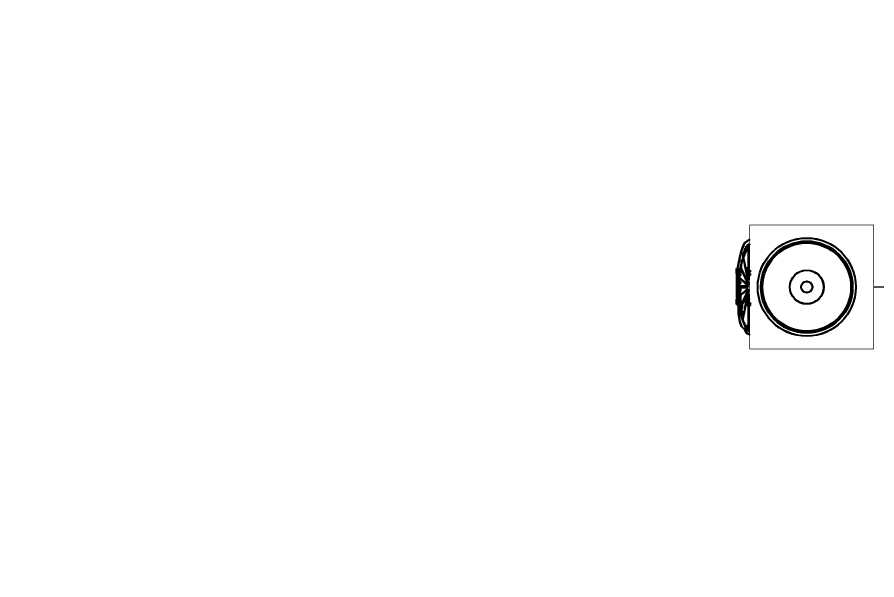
# Model space of a CAD drawing. Header units: millimetres. Extents: x -8689834 to 9419935, y -117443 to 166298.
# Drawn here: x -187654 to -185392, y 118949 to 120429 of the extents above; entities that cross this region are included whole.
import ezdxf
from ezdxf import colors
from ezdxf.entities.mleader import LeaderData, LeaderLine
from ezdxf.math import Vec2, Vec3

# ---------------------------------------------------------------- set-up
doc = ezdxf.new("R2010")
doc.units = ezdxf.units.MM
doc.header["$MEASUREMENT"] = 0
doc.layers.get('0').update_dxf_attribs({"color": 250, "lineweight": 9})
doc.layers.add('АР_Кровля дорожки', color=245, linetype='Continuous')
doc.layers.add('ТХ_обор_бытовое', color=14, linetype='Continuous')
doc.layers.add('АР_Отметки', color=250, linetype='Continuous', lineweight=15)
doc.layers.add('ВК_канализация', color=32, linetype='Continuous', lineweight=15)
doc.styles.add('ISOCPEUR', font='isocpeur.ttf', dxfattribs={"width": 0.7})

# ---------------------------------------------------------------- blocks, each defined once
blk = doc.blocks.new('У300')
at = {"layer": 'ТХ_обор_бытовое', "transparency": 33554559}
for points in [[(-230550.5, 67413.5), (-230554.7, 67413.5), (-230554.7, 67409.3), (-230550.5, 67405.1), (-230546.2, 67409.3), (-230546.2, 67413.5)], [(-230550.5, 67413), (-230554.7, 67413), (-230554.7, 67408.8), (-230550.5, 67404.6), (-230546.3, 67408.8), (-230546.3, 67413)], [(-230546.2, 67417.8), (-230550.5, 67417.8), (-230550.5, 67413.5), (-230546.2, 67409.3), (-230542, 67413.5), (-230542, 67417.8)], [(-230546.3, 67417.3), (-230550.5, 67417.3), (-230550.5, 67413), (-230546.3, 67408.8), (-230542, 67413), (-230542, 67417.3)], [(-230575.9, 67354.3), (-230580.1, 67354.3), (-230580.1, 67350), (-230575.9, 67345.8), (-230571.6, 67350), (-230571.6, 67354.3)], [(-230575.9, 67354.3), (-230580.1, 67354.3), (-230580.1, 67350), (-230575.9, 67345.8), (-230571.6, 67350), (-230571.6, 67354.3)], [(-230575.9, 67354.3), (-230580.1, 67354.3), (-230580.1, 67350), (-230575.9, 67345.8), (-230571.6, 67350), (-230571.6, 67354.3)], [(-230575.9, 67354.3), (-230580.1, 67354.3), (-230580.1, 67350), (-230575.9, 67345.8), (-230571.6, 67350), (-230571.6, 67354.3)], [(-230575.9, 67354.3), (-230580.1, 67354.3), (-230580.1, 67350), (-230575.9, 67345.8), (-230571.6, 67350), (-230571.6, 67354.3)], [(-230575.9, 67354.3), (-230580.1, 67354.3), (-230580.1, 67350), (-230575.9, 67345.8), (-230571.6, 67350), (-230571.6, 67354.3)], [(-230575.9, 67353.8), (-230580.1, 67353.8), (-230580.1, 67349.5), (-230575.9, 67345.3), (-230571.7, 67349.5), (-230571.7, 67353.8)], [(-230575.9, 67353.8), (-230580.1, 67353.8), (-230580.1, 67349.5), (-230575.9, 67345.3), (-230571.7, 67349.5), (-230571.7, 67353.8)], [(-230575.9, 67353.8), (-230580.1, 67353.8), (-230580.1, 67349.5), (-230575.9, 67345.3), (-230571.7, 67349.5), (-230571.7, 67353.8)], [(-230575.9, 67353.8), (-230580.1, 67353.8), (-230580.1, 67349.5), (-230575.9, 67345.3), (-230571.7, 67349.5), (-230571.7, 67353.8)], [(-230575.9, 67353.8), (-230580.1, 67353.8), (-230580.1, 67349.5), (-230575.9, 67345.3), (-230571.7, 67349.5), (-230571.7, 67353.8)], [(-230575.9, 67353.8), (-230580.1, 67353.8), (-230580.1, 67349.5), (-230575.9, 67345.3), (-230571.7, 67349.5), (-230571.7, 67353.8)], [(-230571.6, 67354.3), (-230575.9, 67354.3), (-230575.9, 67350), (-230571.6, 67345.8), (-230567.4, 67350), (-230567.4, 67354.3)], [(-230571.6, 67354.3), (-230575.9, 67354.3), (-230575.9, 67350), (-230571.6, 67345.8), (-230567.4, 67350), (-230567.4, 67354.3)], [(-230571.6, 67354.3), (-230575.9, 67354.3), (-230575.9, 67350), (-230571.6, 67345.8), (-230567.4, 67350), (-230567.4, 67354.3)], [(-230571.6, 67354.3), (-230575.9, 67354.3), (-230575.9, 67350), (-230571.6, 67345.8), (-230567.4, 67350), (-230567.4, 67354.3)], [(-230571.6, 67354.3), (-230575.9, 67354.3), (-230575.9, 67350), (-230571.6, 67345.8), (-230567.4, 67350), (-230567.4, 67354.3)], [(-230571.7, 67353.8), (-230575.9, 67353.8), (-230575.9, 67349.5), (-230571.7, 67345.3), (-230567.4, 67349.5), (-230567.4, 67353.8)], [(-230571.7, 67353.8), (-230575.9, 67353.8), (-230575.9, 67349.5), (-230571.7, 67345.3), (-230567.4, 67349.5), (-230567.4, 67353.8)], [(-230571.7, 67353.8), (-230575.9, 67353.8), (-230575.9, 67349.5), (-230571.7, 67345.3), (-230567.4, 67349.5), (-230567.4, 67353.8)], [(-230571.7, 67353.8), (-230575.9, 67353.8), (-230575.9, 67349.5), (-230571.7, 67345.3), (-230567.4, 67349.5), (-230567.4, 67353.8)], [(-230571.7, 67353.8), (-230575.9, 67353.8), (-230575.9, 67349.5), (-230571.7, 67345.3), (-230567.4, 67349.5), (-230567.4, 67353.8)], [(-230546.2, 67358.5), (-230550.5, 67358.5), (-230550.5, 67354.3), (-230546.2, 67350), (-230542, 67354.3), (-230542, 67358.5)], [(-230546.2, 67358.5), (-230550.5, 67358.5), (-230550.5, 67354.3), (-230546.2, 67350), (-230542, 67354.3), (-230542, 67358.5)], [(-230546.3, 67358), (-230550.5, 67358), (-230550.5, 67353.8), (-230546.3, 67349.5), (-230542, 67353.8), (-230542, 67358)], [(-230546.3, 67358), (-230550.5, 67358), (-230550.5, 67353.8), (-230546.3, 67349.5), (-230542, 67353.8), (-230542, 67358)], [(-230546.2, 67354.3), (-230550.5, 67354.3), (-230550.5, 67350), (-230546.2, 67345.8), (-230542, 67350), (-230542, 67354.3)], [(-230546.2, 67354.3), (-230550.5, 67354.3), (-230550.5, 67350), (-230546.2, 67345.8), (-230542, 67350), (-230542, 67354.3)], [(-230546.2, 67354.3), (-230550.5, 67354.3), (-230550.5, 67350), (-230546.2, 67345.8), (-230542, 67350), (-230542, 67354.3)], [(-230546.3, 67353.8), (-230550.5, 67353.8), (-230550.5, 67349.5), (-230546.3, 67345.3), (-230542, 67349.5), (-230542, 67353.8)], [(-230546.3, 67353.8), (-230550.5, 67353.8), (-230550.5, 67349.5), (-230546.3, 67345.3), (-230542, 67349.5), (-230542, 67353.8)], [(-230546.3, 67353.8), (-230550.5, 67353.8), (-230550.5, 67349.5), (-230546.3, 67345.3), (-230542, 67349.5), (-230542, 67353.8)], [(-230575.9, 67350), (-230580.1, 67350), (-230580.1, 67345.8), (-230575.9, 67341.6), (-230571.6, 67345.8), (-230571.6, 67350)], [(-230575.9, 67350), (-230580.1, 67350), (-230580.1, 67345.8), (-230575.9, 67341.6), (-230571.6, 67345.8), (-230571.6, 67350)], [(-230575.9, 67350), (-230580.1, 67350), (-230580.1, 67345.8), (-230575.9, 67341.6), (-230571.6, 67345.8), (-230571.6, 67350)], [(-230575.9, 67350), (-230580.1, 67350), (-230580.1, 67345.8), (-230575.9, 67341.6), (-230571.6, 67345.8), (-230571.6, 67350)], [(-230575.9, 67350), (-230580.1, 67350), (-230580.1, 67345.8), (-230575.9, 67341.6), (-230571.6, 67345.8), (-230571.6, 67350)], [(-230575.9, 67350), (-230580.1, 67350), (-230580.1, 67345.8), (-230575.9, 67341.6), (-230571.6, 67345.8), (-230571.6, 67350)], [(-230575.9, 67350), (-230580.1, 67350), (-230580.1, 67345.8), (-230575.9, 67341.6), (-230571.6, 67345.8), (-230571.6, 67350)], [(-230575.9, 67350), (-230580.1, 67350), (-230580.1, 67345.8), (-230575.9, 67341.6), (-230571.6, 67345.8), (-230571.6, 67350)], [(-230575.9, 67350), (-230580.1, 67350), (-230580.1, 67345.8), (-230575.9, 67341.6), (-230571.6, 67345.8), (-230571.6, 67350)], [(-230575.9, 67350), (-230580.1, 67350), (-230580.1, 67345.8), (-230575.9, 67341.6), (-230571.6, 67345.8), (-230571.6, 67350)], [(-230575.9, 67350), (-230580.1, 67350), (-230580.1, 67345.8), (-230575.9, 67341.6), (-230571.6, 67345.8), (-230571.6, 67350)], [(-230575.9, 67350), (-230580.1, 67350), (-230580.1, 67345.8), (-230575.9, 67341.6), (-230571.6, 67345.8), (-230571.6, 67350)], [(-230575.9, 67350), (-230580.1, 67350), (-230580.1, 67345.8), (-230575.9, 67341.6), (-230571.6, 67345.8), (-230571.6, 67350)], [(-230575.9, 67349.5), (-230580.1, 67349.5), (-230580.1, 67345.3), (-230575.9, 67341.1), (-230571.7, 67345.3), (-230571.7, 67349.5)], [(-230575.9, 67349.5), (-230580.1, 67349.5), (-230580.1, 67345.3), (-230575.9, 67341.1), (-230571.7, 67345.3), (-230571.7, 67349.5)], [(-230575.9, 67349.5), (-230580.1, 67349.5), (-230580.1, 67345.3), (-230575.9, 67341.1), (-230571.7, 67345.3), (-230571.7, 67349.5)], [(-230575.9, 67349.5), (-230580.1, 67349.5), (-230580.1, 67345.3), (-230575.9, 67341.1), (-230571.7, 67345.3), (-230571.7, 67349.5)], [(-230575.9, 67349.5), (-230580.1, 67349.5), (-230580.1, 67345.3), (-230575.9, 67341.1), (-230571.7, 67345.3), (-230571.7, 67349.5)], [(-230575.9, 67349.5), (-230580.1, 67349.5), (-230580.1, 67345.3), (-230575.9, 67341.1), (-230571.7, 67345.3), (-230571.7, 67349.5)], [(-230575.9, 67349.5), (-230580.1, 67349.5), (-230580.1, 67345.3), (-230575.9, 67341.1), (-230571.7, 67345.3), (-230571.7, 67349.5)], [(-230575.9, 67349.5), (-230580.1, 67349.5), (-230580.1, 67345.3), (-230575.9, 67341.1), (-230571.7, 67345.3), (-230571.7, 67349.5)], [(-230575.9, 67349.5), (-230580.1, 67349.5), (-230580.1, 67345.3), (-230575.9, 67341.1), (-230571.7, 67345.3), (-230571.7, 67349.5)], [(-230575.9, 67349.5), (-230580.1, 67349.5), (-230580.1, 67345.3), (-230575.9, 67341.1), (-230571.7, 67345.3), (-230571.7, 67349.5)], [(-230575.9, 67349.5), (-230580.1, 67349.5), (-230580.1, 67345.3), (-230575.9, 67341.1), (-230571.7, 67345.3), (-230571.7, 67349.5)], [(-230575.9, 67349.5), (-230580.1, 67349.5), (-230580.1, 67345.3), (-230575.9, 67341.1), (-230571.7, 67345.3), (-230571.7, 67349.5)], [(-230575.9, 67349.5), (-230580.1, 67349.5), (-230580.1, 67345.3), (-230575.9, 67341.1), (-230571.7, 67345.3), (-230571.7, 67349.5)], [(-230575.9, 67345.8), (-230580.1, 67345.8), (-230580.1, 67341.6), (-230575.9, 67337.3), (-230571.6, 67341.6), (-230571.6, 67345.8)], [(-230575.9, 67345.3), (-230580.1, 67345.3), (-230580.1, 67341.1), (-230575.9, 67336.8), (-230571.7, 67341.1), (-230571.7, 67345.3)], [(-230571.6, 67350), (-230575.9, 67350), (-230575.9, 67345.8), (-230571.6, 67341.6), (-230567.4, 67345.8), (-230567.4, 67350)], [(-230571.6, 67350), (-230575.9, 67350), (-230575.9, 67345.8), (-230571.6, 67341.6), (-230567.4, 67345.8), (-230567.4, 67350)], [(-230571.6, 67350), (-230575.9, 67350), (-230575.9, 67345.8), (-230571.6, 67341.6), (-230567.4, 67345.8), (-230567.4, 67350)], [(-230571.6, 67350), (-230575.9, 67350), (-230575.9, 67345.8), (-230571.6, 67341.6), (-230567.4, 67345.8), (-230567.4, 67350)], [(-230571.6, 67350), (-230575.9, 67350), (-230575.9, 67345.8), (-230571.6, 67341.6), (-230567.4, 67345.8), (-230567.4, 67350)], [(-230571.6, 67350), (-230575.9, 67350), (-230575.9, 67345.8), (-230571.6, 67341.6), (-230567.4, 67345.8), (-230567.4, 67350)], [(-230571.6, 67350), (-230575.9, 67350), (-230575.9, 67345.8), (-230571.6, 67341.6), (-230567.4, 67345.8), (-230567.4, 67350)], [(-230571.6, 67350), (-230575.9, 67350), (-230575.9, 67345.8), (-230571.6, 67341.6), (-230567.4, 67345.8), (-230567.4, 67350)], [(-230571.7, 67349.5), (-230575.9, 67349.5), (-230575.9, 67345.3), (-230571.7, 67341.1), (-230567.4, 67345.3), (-230567.4, 67349.5)], [(-230571.7, 67349.5), (-230575.9, 67349.5), (-230575.9, 67345.3), (-230571.7, 67341.1), (-230567.4, 67345.3), (-230567.4, 67349.5)], [(-230571.7, 67349.5), (-230575.9, 67349.5), (-230575.9, 67345.3), (-230571.7, 67341.1), (-230567.4, 67345.3), (-230567.4, 67349.5)], [(-230571.7, 67349.5), (-230575.9, 67349.5), (-230575.9, 67345.3), (-230571.7, 67341.1), (-230567.4, 67345.3), (-230567.4, 67349.5)], [(-230571.7, 67349.5), (-230575.9, 67349.5), (-230575.9, 67345.3), (-230571.7, 67341.1), (-230567.4, 67345.3), (-230567.4, 67349.5)], [(-230571.7, 67349.5), (-230575.9, 67349.5), (-230575.9, 67345.3), (-230571.7, 67341.1), (-230567.4, 67345.3), (-230567.4, 67349.5)], [(-230571.7, 67349.5), (-230575.9, 67349.5), (-230575.9, 67345.3), (-230571.7, 67341.1), (-230567.4, 67345.3), (-230567.4, 67349.5)], [(-230571.7, 67349.5), (-230575.9, 67349.5), (-230575.9, 67345.3), (-230571.7, 67341.1), (-230567.4, 67345.3), (-230567.4, 67349.5)], [(-230567.4, 67341.1), (-230571.7, 67341.1), (-230571.7, 67336.8), (-230567.4, 67332.6), (-230563.2, 67336.8), (-230563.2, 67341.1)], [(-230567.4, 67341.6), (-230571.6, 67341.6), (-230571.6, 67337.3), (-230567.4, 67333.1), (-230563.2, 67337.3), (-230563.2, 67341.6)], [(-230546.2, 67350), (-230550.5, 67350), (-230550.5, 67345.8), (-230546.2, 67341.6), (-230542, 67345.8), (-230542, 67350)], [(-230546.3, 67349.5), (-230550.5, 67349.5), (-230550.5, 67345.3), (-230546.3, 67341.1), (-230542, 67345.3), (-230542, 67349.5)], [(-230546.2, 67345.8), (-230550.5, 67345.8), (-230550.5, 67341.6), (-230546.2, 67337.3), (-230542, 67341.6), (-230542, 67345.8)], [(-230546.2, 67345.8), (-230550.5, 67345.8), (-230550.5, 67341.6), (-230546.2, 67337.3), (-230542, 67341.6), (-230542, 67345.8)], [(-230546.2, 67345.8), (-230550.5, 67345.8), (-230550.5, 67341.6), (-230546.2, 67337.3), (-230542, 67341.6), (-230542, 67345.8)], [(-230546.2, 67345.8), (-230550.5, 67345.8), (-230550.5, 67341.6), (-230546.2, 67337.3), (-230542, 67341.6), (-230542, 67345.8)], [(-230546.3, 67345.3), (-230550.5, 67345.3), (-230550.5, 67341.1), (-230546.3, 67336.8), (-230542, 67341.1), (-230542, 67345.3)], [(-230546.3, 67345.3), (-230550.5, 67345.3), (-230550.5, 67341.1), (-230546.3, 67336.8), (-230542, 67341.1), (-230542, 67345.3)], [(-230546.3, 67345.3), (-230550.5, 67345.3), (-230550.5, 67341.1), (-230546.3, 67336.8), (-230542, 67341.1), (-230542, 67345.3)], [(-230546.3, 67345.3), (-230550.5, 67345.3), (-230550.5, 67341.1), (-230546.3, 67336.8), (-230542, 67341.1), (-230542, 67345.3)], [(-230542, 67349.5), (-230546.3, 67349.5), (-230546.3, 67345.3), (-230542, 67341.1), (-230537.8, 67345.3), (-230537.8, 67349.5)], [(-230542, 67341.1), (-230546.3, 67341.1), (-230546.3, 67336.8), (-230542, 67332.6), (-230537.8, 67336.8), (-230537.8, 67341.1)], [(-230542, 67341.1), (-230546.3, 67341.1), (-230546.3, 67336.8), (-230542, 67332.6), (-230537.8, 67336.8), (-230537.8, 67341.1)], [(-230542, 67350), (-230546.2, 67350), (-230546.2, 67345.8), (-230542, 67341.6), (-230537.8, 67345.8), (-230537.8, 67350)], [(-230542, 67341.6), (-230546.2, 67341.6), (-230546.2, 67337.3), (-230542, 67333.1), (-230537.8, 67337.3), (-230537.8, 67341.6)], [(-230542, 67341.6), (-230546.2, 67341.6), (-230546.2, 67337.3), (-230542, 67333.1), (-230537.8, 67337.3), (-230537.8, 67341.6)], [(-230567.4, 67328.4), (-230571.7, 67328.4), (-230571.7, 67324.1), (-230567.4, 67319.9), (-230563.2, 67324.1), (-230563.2, 67328.4)], [(-230567.4, 67319.9), (-230571.7, 67319.9), (-230571.7, 67315.7), (-230567.4, 67311.4), (-230563.2, 67315.7), (-230563.2, 67319.9)], [(-230567.4, 67328.9), (-230571.6, 67328.9), (-230571.6, 67324.6), (-230567.4, 67320.4), (-230563.2, 67324.6), (-230563.2, 67328.9)], [(-230567.4, 67320.4), (-230571.6, 67320.4), (-230571.6, 67316.2), (-230567.4, 67311.9), (-230563.2, 67316.2), (-230563.2, 67320.4)], [(-230567.4, 67307.2), (-230571.7, 67307.2), (-230571.7, 67303), (-230567.4, 67298.7), (-230563.2, 67303), (-230563.2, 67307.2)], [(-230567.4, 67303), (-230571.7, 67303), (-230571.7, 67298.7), (-230567.4, 67294.5), (-230563.2, 67298.7), (-230563.2, 67303)], [(-230567.4, 67303), (-230571.7, 67303), (-230571.7, 67298.7), (-230567.4, 67294.5), (-230563.2, 67298.7), (-230563.2, 67303)], [(-230567.4, 67298.7), (-230571.7, 67298.7), (-230571.7, 67294.5), (-230567.4, 67290.3), (-230563.2, 67294.5), (-230563.2, 67298.7)], [(-230567.4, 67298.7), (-230571.7, 67298.7), (-230571.7, 67294.5), (-230567.4, 67290.3), (-230563.2, 67294.5), (-230563.2, 67298.7)], [(-230567.4, 67298.7), (-230571.7, 67298.7), (-230571.7, 67294.5), (-230567.4, 67290.3), (-230563.2, 67294.5), (-230563.2, 67298.7)], [(-230567.4, 67298.7), (-230571.7, 67298.7), (-230571.7, 67294.5), (-230567.4, 67290.3), (-230563.2, 67294.5), (-230563.2, 67298.7)], [(-230567.4, 67290.3), (-230571.7, 67290.3), (-230571.7, 67286), (-230567.4, 67281.8), (-230563.2, 67286), (-230563.2, 67290.3)], [(-230567.4, 67307.7), (-230571.6, 67307.7), (-230571.6, 67303.5), (-230567.4, 67299.2), (-230563.2, 67303.5), (-230563.2, 67307.7)], [(-230567.4, 67303.5), (-230571.6, 67303.5), (-230571.6, 67299.2), (-230567.4, 67295), (-230563.2, 67299.2), (-230563.2, 67303.5)], [(-230567.4, 67303.5), (-230571.6, 67303.5), (-230571.6, 67299.2), (-230567.4, 67295), (-230563.2, 67299.2), (-230563.2, 67303.5)], [(-230567.4, 67299.2), (-230571.6, 67299.2), (-230571.6, 67295), (-230567.4, 67290.8), (-230563.2, 67295), (-230563.2, 67299.2)], [(-230567.4, 67299.2), (-230571.6, 67299.2), (-230571.6, 67295), (-230567.4, 67290.8), (-230563.2, 67295), (-230563.2, 67299.2)], [(-230567.4, 67299.2), (-230571.6, 67299.2), (-230571.6, 67295), (-230567.4, 67290.8), (-230563.2, 67295), (-230563.2, 67299.2)], [(-230567.4, 67299.2), (-230571.6, 67299.2), (-230571.6, 67295), (-230567.4, 67290.8), (-230563.2, 67295), (-230563.2, 67299.2)], [(-230567.4, 67290.8), (-230571.6, 67290.8), (-230571.6, 67286.5), (-230567.4, 67282.3), (-230563.2, 67286.5), (-230563.2, 67290.8)], [(-230575.9, 67273.8), (-230580.1, 67273.8), (-230580.1, 67269.6), (-230575.9, 67265.4), (-230571.6, 67269.6), (-230571.6, 67273.8)], [(-230575.9, 67273.8), (-230580.1, 67273.8), (-230580.1, 67269.6), (-230575.9, 67265.4), (-230571.6, 67269.6), (-230571.6, 67273.8)], [(-230575.9, 67273.3), (-230580.1, 67273.3), (-230580.1, 67269.1), (-230575.9, 67264.9), (-230571.7, 67269.1), (-230571.7, 67273.3)], [(-230575.9, 67273.3), (-230580.1, 67273.3), (-230580.1, 67269.1), (-230575.9, 67264.9), (-230571.7, 67269.1), (-230571.7, 67273.3)], [(-230575.9, 67269.6), (-230580.1, 67269.6), (-230580.1, 67265.4), (-230575.9, 67261.1), (-230571.6, 67265.4), (-230571.6, 67269.6)], [(-230575.9, 67269.6), (-230580.1, 67269.6), (-230580.1, 67265.4), (-230575.9, 67261.1), (-230571.6, 67265.4), (-230571.6, 67269.6)], [(-230575.9, 67269.6), (-230580.1, 67269.6), (-230580.1, 67265.4), (-230575.9, 67261.1), (-230571.6, 67265.4), (-230571.6, 67269.6)], [(-230575.9, 67269.6), (-230580.1, 67269.6), (-230580.1, 67265.4), (-230575.9, 67261.1), (-230571.6, 67265.4), (-230571.6, 67269.6)], [(-230575.9, 67269.6), (-230580.1, 67269.6), (-230580.1, 67265.4), (-230575.9, 67261.1), (-230571.6, 67265.4), (-230571.6, 67269.6)], [(-230575.9, 67269.6), (-230580.1, 67269.6), (-230580.1, 67265.4), (-230575.9, 67261.1), (-230571.6, 67265.4), (-230571.6, 67269.6)], [(-230575.9, 67269.6), (-230580.1, 67269.6), (-230580.1, 67265.4), (-230575.9, 67261.1), (-230571.6, 67265.4), (-230571.6, 67269.6)], [(-230575.9, 67269.6), (-230580.1, 67269.6), (-230580.1, 67265.4), (-230575.9, 67261.1), (-230571.6, 67265.4), (-230571.6, 67269.6)], [(-230575.9, 67269.6), (-230580.1, 67269.6), (-230580.1, 67265.4), (-230575.9, 67261.1), (-230571.6, 67265.4), (-230571.6, 67269.6)], [(-230575.9, 67269.1), (-230580.1, 67269.1), (-230580.1, 67264.9), (-230575.9, 67260.6), (-230571.7, 67264.9), (-230571.7, 67269.1)], [(-230575.9, 67269.1), (-230580.1, 67269.1), (-230580.1, 67264.9), (-230575.9, 67260.6), (-230571.7, 67264.9), (-230571.7, 67269.1)], [(-230575.9, 67269.1), (-230580.1, 67269.1), (-230580.1, 67264.9), (-230575.9, 67260.6), (-230571.7, 67264.9), (-230571.7, 67269.1)], [(-230575.9, 67269.1), (-230580.1, 67269.1), (-230580.1, 67264.9), (-230575.9, 67260.6), (-230571.7, 67264.9), (-230571.7, 67269.1)], [(-230575.9, 67269.1), (-230580.1, 67269.1), (-230580.1, 67264.9), (-230575.9, 67260.6), (-230571.7, 67264.9), (-230571.7, 67269.1)], [(-230575.9, 67269.1), (-230580.1, 67269.1), (-230580.1, 67264.9), (-230575.9, 67260.6), (-230571.7, 67264.9), (-230571.7, 67269.1)], [(-230575.9, 67269.1), (-230580.1, 67269.1), (-230580.1, 67264.9), (-230575.9, 67260.6), (-230571.7, 67264.9), (-230571.7, 67269.1)], [(-230575.9, 67269.1), (-230580.1, 67269.1), (-230580.1, 67264.9), (-230575.9, 67260.6), (-230571.7, 67264.9), (-230571.7, 67269.1)], [(-230575.9, 67269.1), (-230580.1, 67269.1), (-230580.1, 67264.9), (-230575.9, 67260.6), (-230571.7, 67264.9), (-230571.7, 67269.1)], [(-230575.9, 67265.4), (-230580.1, 67265.4), (-230580.1, 67261.1), (-230575.9, 67256.9), (-230571.6, 67261.1), (-230571.6, 67265.4)], [(-230575.9, 67265.4), (-230580.1, 67265.4), (-230580.1, 67261.1), (-230575.9, 67256.9), (-230571.6, 67261.1), (-230571.6, 67265.4)], [(-230575.9, 67265.4), (-230580.1, 67265.4), (-230580.1, 67261.1), (-230575.9, 67256.9), (-230571.6, 67261.1), (-230571.6, 67265.4)], [(-230575.9, 67265.4), (-230580.1, 67265.4), (-230580.1, 67261.1), (-230575.9, 67256.9), (-230571.6, 67261.1), (-230571.6, 67265.4)], [(-230575.9, 67265.4), (-230580.1, 67265.4), (-230580.1, 67261.1), (-230575.9, 67256.9), (-230571.6, 67261.1), (-230571.6, 67265.4)], [(-230575.9, 67264.9), (-230580.1, 67264.9), (-230580.1, 67260.6), (-230575.9, 67256.4), (-230571.7, 67260.6), (-230571.7, 67264.9)], [(-230575.9, 67264.9), (-230580.1, 67264.9), (-230580.1, 67260.6), (-230575.9, 67256.4), (-230571.7, 67260.6), (-230571.7, 67264.9)], [(-230575.9, 67264.9), (-230580.1, 67264.9), (-230580.1, 67260.6), (-230575.9, 67256.4), (-230571.7, 67260.6), (-230571.7, 67264.9)], [(-230575.9, 67264.9), (-230580.1, 67264.9), (-230580.1, 67260.6), (-230575.9, 67256.4), (-230571.7, 67260.6), (-230571.7, 67264.9)], [(-230575.9, 67264.9), (-230580.1, 67264.9), (-230580.1, 67260.6), (-230575.9, 67256.4), (-230571.7, 67260.6), (-230571.7, 67264.9)], [(-230571.6, 67269.6), (-230575.9, 67269.6), (-230575.9, 67265.4), (-230571.6, 67261.1), (-230567.4, 67265.4), (-230567.4, 67269.6)], [(-230571.6, 67269.6), (-230575.9, 67269.6), (-230575.9, 67265.4), (-230571.6, 67261.1), (-230567.4, 67265.4), (-230567.4, 67269.6)], [(-230571.6, 67269.6), (-230575.9, 67269.6), (-230575.9, 67265.4), (-230571.6, 67261.1), (-230567.4, 67265.4), (-230567.4, 67269.6)], [(-230571.6, 67269.6), (-230575.9, 67269.6), (-230575.9, 67265.4), (-230571.6, 67261.1), (-230567.4, 67265.4), (-230567.4, 67269.6)], [(-230571.6, 67269.6), (-230575.9, 67269.6), (-230575.9, 67265.4), (-230571.6, 67261.1), (-230567.4, 67265.4), (-230567.4, 67269.6)], [(-230571.6, 67269.6), (-230575.9, 67269.6), (-230575.9, 67265.4), (-230571.6, 67261.1), (-230567.4, 67265.4), (-230567.4, 67269.6)], [(-230571.6, 67269.6), (-230575.9, 67269.6), (-230575.9, 67265.4), (-230571.6, 67261.1), (-230567.4, 67265.4), (-230567.4, 67269.6)], [(-230571.6, 67269.6), (-230575.9, 67269.6), (-230575.9, 67265.4), (-230571.6, 67261.1), (-230567.4, 67265.4), (-230567.4, 67269.6)], [(-230571.6, 67269.6), (-230575.9, 67269.6), (-230575.9, 67265.4), (-230571.6, 67261.1), (-230567.4, 67265.4), (-230567.4, 67269.6)], [(-230571.7, 67269.1), (-230575.9, 67269.1), (-230575.9, 67264.9), (-230571.7, 67260.6), (-230567.4, 67264.9), (-230567.4, 67269.1)], [(-230571.7, 67269.1), (-230575.9, 67269.1), (-230575.9, 67264.9), (-230571.7, 67260.6), (-230567.4, 67264.9), (-230567.4, 67269.1)], [(-230571.7, 67269.1), (-230575.9, 67269.1), (-230575.9, 67264.9), (-230571.7, 67260.6), (-230567.4, 67264.9), (-230567.4, 67269.1)], [(-230571.7, 67269.1), (-230575.9, 67269.1), (-230575.9, 67264.9), (-230571.7, 67260.6), (-230567.4, 67264.9), (-230567.4, 67269.1)], [(-230571.7, 67269.1), (-230575.9, 67269.1), (-230575.9, 67264.9), (-230571.7, 67260.6), (-230567.4, 67264.9), (-230567.4, 67269.1)], [(-230571.7, 67269.1), (-230575.9, 67269.1), (-230575.9, 67264.9), (-230571.7, 67260.6), (-230567.4, 67264.9), (-230567.4, 67269.1)], [(-230571.7, 67269.1), (-230575.9, 67269.1), (-230575.9, 67264.9), (-230571.7, 67260.6), (-230567.4, 67264.9), (-230567.4, 67269.1)], [(-230571.7, 67269.1), (-230575.9, 67269.1), (-230575.9, 67264.9), (-230571.7, 67260.6), (-230567.4, 67264.9), (-230567.4, 67269.1)], [(-230571.7, 67269.1), (-230575.9, 67269.1), (-230575.9, 67264.9), (-230571.7, 67260.6), (-230567.4, 67264.9), (-230567.4, 67269.1)], [(-230571.6, 67265.4), (-230575.9, 67265.4), (-230575.9, 67261.1), (-230571.6, 67256.9), (-230567.4, 67261.1), (-230567.4, 67265.4)], [(-230571.6, 67265.4), (-230575.9, 67265.4), (-230575.9, 67261.1), (-230571.6, 67256.9), (-230567.4, 67261.1), (-230567.4, 67265.4)], [(-230571.6, 67265.4), (-230575.9, 67265.4), (-230575.9, 67261.1), (-230571.6, 67256.9), (-230567.4, 67261.1), (-230567.4, 67265.4)], [(-230571.7, 67264.9), (-230575.9, 67264.9), (-230575.9, 67260.6), (-230571.7, 67256.4), (-230567.4, 67260.6), (-230567.4, 67264.9)], [(-230571.7, 67264.9), (-230575.9, 67264.9), (-230575.9, 67260.6), (-230571.7, 67256.4), (-230567.4, 67260.6), (-230567.4, 67264.9)], [(-230571.7, 67264.9), (-230575.9, 67264.9), (-230575.9, 67260.6), (-230571.7, 67256.4), (-230567.4, 67260.6), (-230567.4, 67264.9)], [(-230567.4, 67281.8), (-230571.7, 67281.8), (-230571.7, 67277.6), (-230567.4, 67273.3), (-230563.2, 67277.6), (-230563.2, 67281.8)], [(-230567.4, 67281.8), (-230571.7, 67281.8), (-230571.7, 67277.6), (-230567.4, 67273.3), (-230563.2, 67277.6), (-230563.2, 67281.8)], [(-230567.4, 67277.6), (-230571.7, 67277.6), (-230571.7, 67273.3), (-230567.4, 67269.1), (-230563.2, 67273.3), (-230563.2, 67277.6)], [(-230567.4, 67273.3), (-230571.7, 67273.3), (-230571.7, 67269.1), (-230567.4, 67264.9), (-230563.2, 67269.1), (-230563.2, 67273.3)], [(-230567.4, 67282.3), (-230571.6, 67282.3), (-230571.6, 67278.1), (-230567.4, 67273.8), (-230563.2, 67278.1), (-230563.2, 67282.3)], [(-230567.4, 67282.3), (-230571.6, 67282.3), (-230571.6, 67278.1), (-230567.4, 67273.8), (-230563.2, 67278.1), (-230563.2, 67282.3)], [(-230567.4, 67278.1), (-230571.6, 67278.1), (-230571.6, 67273.8), (-230567.4, 67269.6), (-230563.2, 67273.8), (-230563.2, 67278.1)], [(-230567.4, 67273.8), (-230571.6, 67273.8), (-230571.6, 67269.6), (-230567.4, 67265.4), (-230563.2, 67269.6), (-230563.2, 67273.8)], [(-230563.2, 67269.6), (-230567.4, 67269.6), (-230567.4, 67265.4), (-230563.2, 67261.1), (-230558.9, 67265.4), (-230558.9, 67269.6)], [(-230563.2, 67269.1), (-230567.4, 67269.1), (-230567.4, 67264.9), (-230563.2, 67260.6), (-230559, 67264.9), (-230559, 67269.1)], [(-230550.5, 67269.6), (-230554.7, 67269.6), (-230554.7, 67265.4), (-230550.5, 67261.1), (-230546.2, 67265.4), (-230546.2, 67269.6)], [(-230550.5, 67269.6), (-230554.7, 67269.6), (-230554.7, 67265.4), (-230550.5, 67261.1), (-230546.2, 67265.4), (-230546.2, 67269.6)], [(-230550.5, 67269.1), (-230554.7, 67269.1), (-230554.7, 67264.9), (-230550.5, 67260.6), (-230546.3, 67264.9), (-230546.3, 67269.1)], [(-230550.5, 67269.1), (-230554.7, 67269.1), (-230554.7, 67264.9), (-230550.5, 67260.6), (-230546.3, 67264.9), (-230546.3, 67269.1)], [(-230546.2, 67273.8), (-230550.5, 67273.8), (-230550.5, 67269.6), (-230546.2, 67265.4), (-230542, 67269.6), (-230542, 67273.8)], [(-230546.2, 67273.8), (-230550.5, 67273.8), (-230550.5, 67269.6), (-230546.2, 67265.4), (-230542, 67269.6), (-230542, 67273.8)], [(-230546.2, 67273.8), (-230550.5, 67273.8), (-230550.5, 67269.6), (-230546.2, 67265.4), (-230542, 67269.6), (-230542, 67273.8)], [(-230546.2, 67273.8), (-230550.5, 67273.8), (-230550.5, 67269.6), (-230546.2, 67265.4), (-230542, 67269.6), (-230542, 67273.8)], [(-230546.3, 67273.3), (-230550.5, 67273.3), (-230550.5, 67269.1), (-230546.3, 67264.9), (-230542, 67269.1), (-230542, 67273.3)], [(-230546.3, 67273.3), (-230550.5, 67273.3), (-230550.5, 67269.1), (-230546.3, 67264.9), (-230542, 67269.1), (-230542, 67273.3)], [(-230546.3, 67273.3), (-230550.5, 67273.3), (-230550.5, 67269.1), (-230546.3, 67264.9), (-230542, 67269.1), (-230542, 67273.3)], [(-230546.3, 67273.3), (-230550.5, 67273.3), (-230550.5, 67269.1), (-230546.3, 67264.9), (-230542, 67269.1), (-230542, 67273.3)], [(-230546.2, 67269.6), (-230550.5, 67269.6), (-230550.5, 67265.4), (-230546.2, 67261.1), (-230542, 67265.4), (-230542, 67269.6)], [(-230546.2, 67269.6), (-230550.5, 67269.6), (-230550.5, 67265.4), (-230546.2, 67261.1), (-230542, 67265.4), (-230542, 67269.6)], [(-230546.3, 67269.1), (-230550.5, 67269.1), (-230550.5, 67264.9), (-230546.3, 67260.6), (-230542, 67264.9), (-230542, 67269.1)], [(-230546.3, 67269.1), (-230550.5, 67269.1), (-230550.5, 67264.9), (-230546.3, 67260.6), (-230542, 67264.9), (-230542, 67269.1)], [(-230546.2, 67265.4), (-230550.5, 67265.4), (-230550.5, 67261.1), (-230546.2, 67256.9), (-230542, 67261.1), (-230542, 67265.4)], [(-230546.2, 67265.4), (-230550.5, 67265.4), (-230550.5, 67261.1), (-230546.2, 67256.9), (-230542, 67261.1), (-230542, 67265.4)], [(-230546.3, 67264.9), (-230550.5, 67264.9), (-230550.5, 67260.6), (-230546.3, 67256.4), (-230542, 67260.6), (-230542, 67264.9)], [(-230546.3, 67264.9), (-230550.5, 67264.9), (-230550.5, 67260.6), (-230546.3, 67256.4), (-230542, 67260.6), (-230542, 67264.9)], [(-230542, 67264.9), (-230546.3, 67264.9), (-230546.3, 67260.6), (-230542, 67256.4), (-230537.8, 67260.6), (-230537.8, 67264.9)], [(-230542, 67265.4), (-230546.2, 67265.4), (-230546.2, 67261.1), (-230542, 67256.9), (-230537.8, 67261.1), (-230537.8, 67265.4)], [(-230563.2, 67256.9), (-230567.4, 67256.9), (-230567.4, 67252.7), (-230563.2, 67248.4), (-230558.9, 67252.7), (-230558.9, 67256.9)], [(-230563.2, 67256.4), (-230567.4, 67256.4), (-230567.4, 67252.2), (-230563.2, 67247.9), (-230559, 67252.2), (-230559, 67256.4)], [(-230563.2, 67252.7), (-230567.4, 67252.7), (-230567.4, 67248.4), (-230563.2, 67244.2), (-230558.9, 67248.4), (-230558.9, 67252.7)], [(-230563.2, 67252.2), (-230567.4, 67252.2), (-230567.4, 67247.9), (-230563.2, 67243.7), (-230559, 67247.9), (-230559, 67252.2)], [(-230563.2, 67244.2), (-230567.4, 67244.2), (-230567.4, 67240), (-230563.2, 67235.7), (-230558.9, 67240), (-230558.9, 67244.2)], [(-230563.2, 67243.7), (-230567.4, 67243.7), (-230567.4, 67239.5), (-230563.2, 67235.2), (-230559, 67239.5), (-230559, 67243.7)], [(-230546.2, 67261.1), (-230550.5, 67261.1), (-230550.5, 67256.9), (-230546.2, 67252.7), (-230542, 67256.9), (-230542, 67261.1)], [(-230546.2, 67261.1), (-230550.5, 67261.1), (-230550.5, 67256.9), (-230546.2, 67252.7), (-230542, 67256.9), (-230542, 67261.1)], [(-230546.3, 67260.6), (-230550.5, 67260.6), (-230550.5, 67256.4), (-230546.3, 67252.2), (-230542, 67256.4), (-230542, 67260.6)], [(-230546.3, 67260.6), (-230550.5, 67260.6), (-230550.5, 67256.4), (-230546.3, 67252.2), (-230542, 67256.4), (-230542, 67260.6)], [(-230542, 67260.6), (-230546.3, 67260.6), (-230546.3, 67256.4), (-230542, 67252.2), (-230537.8, 67256.4), (-230537.8, 67260.6)], [(-230542, 67260.6), (-230546.3, 67260.6), (-230546.3, 67256.4), (-230542, 67252.2), (-230537.8, 67256.4), (-230537.8, 67260.6)], [(-230542, 67261.1), (-230546.2, 67261.1), (-230546.2, 67256.9), (-230542, 67252.7), (-230537.8, 67256.9), (-230537.8, 67261.1)], [(-230542, 67261.1), (-230546.2, 67261.1), (-230546.2, 67256.9), (-230542, 67252.7), (-230537.8, 67256.9), (-230537.8, 67261.1)], [(-230563.2, 67240), (-230567.4, 67240), (-230567.4, 67235.7), (-230563.2, 67231.5), (-230558.9, 67235.7), (-230558.9, 67240)], [(-230563.2, 67239.5), (-230567.4, 67239.5), (-230567.4, 67235.2), (-230563.2, 67231), (-230559, 67235.2), (-230559, 67239.5)], [(-230550.5, 67206.1), (-230554.7, 67206.1), (-230554.7, 67201.9), (-230550.5, 67197.6), (-230546.2, 67201.9), (-230546.2, 67206.1)], [(-230550.5, 67205.6), (-230554.7, 67205.6), (-230554.7, 67201.4), (-230550.5, 67197.1), (-230546.3, 67201.4), (-230546.3, 67205.6)]]:
    blk.add_hatch(color=256, dxfattribs=at).paths.add_polyline_path(points)
at = {"layer": 'ТХ_обор_бытовое', "const_width": 2}
blk.add_lwpolyline([(-230216, 67468.6), (-230216, 67142.6), (-230542, 67142.6), (-230542, 67468.6)], close=True, dxfattribs=at)
at = {"layer": 'ТХ_обор_бытовое'}
for points in [[(-230550.5, 67184.9), (-230554.7, 67193.4), (-230563.2, 67201.9), (-230567.4, 67214.6), (-230571.6, 67235.7), (-230571.6, 67252.7), (-230575.9, 67278.1), (-230575.9, 67299.2), (-230575.9, 67324.6), (-230575.9, 67345.8), (-230571.6, 67367), (-230567.4, 67383.9), (-230563.2, 67400.8), (-230558.9, 67413.5), (-230554.7, 67422), (-230542, 67430.5), (-230554.7, 67422), (-230558.9, 67413.5), (-230563.2, 67400.8), (-230567.4, 67383.9), (-230571.6, 67367), (-230575.9, 67345.8), (-230575.9, 67324.6), (-230575.9, 67299.2), (-230575.9, 67278.1), (-230571.6, 67252.7), (-230571.6, 67235.7), (-230567.4, 67214.6), (-230563.2, 67201.9), (-230554.7, 67193.4), (-230550.5, 67184.9), (-230542, 67180.7), (-230550.5, 67184.9), (-230554.7, 67193.4), (-230563.2, 67201.9), (-230567.4, 67214.6), (-230571.6, 67235.7), (-230571.6, 67252.7), (-230575.9, 67278.1), (-230575.9, 67299.2), (-230575.9, 67324.6), (-230575.9, 67345.8), (-230571.6, 67367), (-230567.4, 67383.9), (-230563.2, 67400.8), (-230558.9, 67413.5), (-230554.7, 67422), (-230542, 67430.5)], [(-230571.6, 67367), (-230575.9, 67345.8), (-230575.9, 67324.6), (-230575.9, 67299.2), (-230575.9, 67278.1)], [(-230542, 67354.3), (-230546.2, 67354.3), (-230546.2, 67350), (-230550.5, 67350), (-230550.5, 67345.8), (-230546.2, 67345.8), (-230546.2, 67341.6), (-230542, 67337.3), (-230546.2, 67341.6), (-230546.2, 67345.8), (-230550.5, 67345.8), (-230550.5, 67350), (-230546.2, 67350), (-230546.2, 67354.3)], [(-230575.9, 67350), (-230575.9, 67345.8), (-230575.9, 67350), (-230571.6, 67350), (-230571.6, 67345.8), (-230575.9, 67345.8)], [(-230542, 67350), (-230546.2, 67350), (-230546.2, 67345.8), (-230542, 67345.8)], [(-230567.4, 67278.1), (-230571.6, 67299.2)], [(-230389.6, 67303.5), (-230389.6, 67303.5)], [(-230542, 67265.4), (-230546.2, 67265.4), (-230546.2, 67261.1), (-230542, 67261.1)], [(-230542, 67193.4), (-230546.2, 67193.4), (-230550.5, 67193.4), (-230542, 67189.2)], [(-230542, 67180.7), (-230550.5, 67184.9), (-230542, 67180.7)]]:
    blk.add_lwpolyline(points, dxfattribs=at)
at = {"layer": 'ТХ_обор_бытовое', "elevation": -0.6}
for points in [[(-230550.5, 67184.4), (-230554.7, 67192.9), (-230563.2, 67201.4), (-230567.4, 67214.1), (-230571.7, 67235.2), (-230571.7, 67252.2), (-230575.9, 67277.6), (-230575.9, 67298.7), (-230575.9, 67324.1), (-230575.9, 67345.3), (-230571.7, 67366.5), (-230567.4, 67383.4), (-230563.2, 67400.3), (-230559, 67413), (-230554.7, 67421.5), (-230542, 67430), (-230554.7, 67421.5), (-230559, 67413), (-230563.2, 67400.3), (-230567.4, 67383.4), (-230571.7, 67366.5), (-230575.9, 67345.3), (-230575.9, 67324.1), (-230575.9, 67298.7), (-230575.9, 67277.6), (-230571.7, 67252.2), (-230571.7, 67235.2), (-230567.4, 67214.1), (-230563.2, 67201.4), (-230554.7, 67192.9), (-230550.5, 67184.4), (-230542, 67180.2), (-230550.5, 67184.4), (-230554.7, 67192.9), (-230563.2, 67201.4), (-230567.4, 67214.1), (-230571.7, 67235.2), (-230571.7, 67252.2), (-230575.9, 67277.6), (-230575.9, 67298.7), (-230575.9, 67324.1), (-230575.9, 67345.3), (-230571.7, 67366.5), (-230567.4, 67383.4), (-230563.2, 67400.3), (-230559, 67413), (-230554.7, 67421.5), (-230542, 67430)], [(-230571.7, 67366.5), (-230575.9, 67345.3), (-230575.9, 67324.1), (-230575.9, 67298.7), (-230575.9, 67277.6)], [(-230542, 67353.8), (-230546.3, 67353.8), (-230546.3, 67349.5), (-230550.5, 67349.5), (-230550.5, 67345.3), (-230546.3, 67345.3), (-230546.3, 67341.1), (-230542, 67336.8), (-230546.3, 67341.1), (-230546.3, 67345.3), (-230550.5, 67345.3), (-230550.5, 67349.5), (-230546.3, 67349.5), (-230546.3, 67353.8)], [(-230575.9, 67349.5), (-230575.9, 67345.3), (-230575.9, 67349.5), (-230571.7, 67349.5), (-230571.7, 67345.3), (-230575.9, 67345.3)], [(-230542, 67349.5), (-230546.3, 67349.5), (-230546.3, 67345.3), (-230542, 67345.3)], [(-230567.4, 67277.6), (-230571.7, 67298.7)], [(-230389.6, 67303), (-230389.6, 67303)], [(-230542, 67264.9), (-230546.3, 67264.9), (-230546.3, 67260.6), (-230542, 67260.6)], [(-230542, 67192.9), (-230546.3, 67192.9), (-230550.5, 67192.9), (-230542, 67188.7)], [(-230542, 67180.2), (-230550.5, 67184.4), (-230542, 67180.2)]]:
    blk.add_lwpolyline(points, dxfattribs=at)
at = {"layer": 'ТХ_обор_бытовое'}
blk.add_lwpolyline([(-230546.2, 67417.8), (-230542, 67417.8, 0.248454), (-230550.5, 67193.4, -0.207133)], format="xyb", close=True, dxfattribs=at)
at = {"layer": 'ТХ_обор_бытовое', "elevation": -0.6}
blk.add_lwpolyline([(-230546.3, 67417.3), (-230542, 67417.3, 0.248454), (-230550.5, 67192.9, -0.207133)], format="xyb", close=True, dxfattribs=at)
for points in [[(-230546.3, 67324.1), (-230559, 67387.6), (-230559, 67391.9), (-230554.7, 67400.3), (-230554.7, 67404.6), (-230550.5, 67408.8), (-230546.3, 67413)], [(-230546.3, 67315.7), (-230563.2, 67353.8), (-230563.2, 67358), (-230563.2, 67362.2), (-230563.2, 67366.5), (-230563.2, 67370.7), (-230563.2, 67374.9), (-230559, 67379.2), (-230559, 67383.4)], [(-230567.4, 67328.4), (-230567.4, 67332.6), (-230567.4, 67336.8), (-230567.4, 67341.1), (-230567.4, 67345.3), (-230563.2, 67345.3), (-230563.2, 67349.5), (-230546.3, 67311.4)], [(-230567.4, 67307.2), (-230567.4, 67311.4), (-230567.4, 67315.7), (-230567.4, 67319.9), (-230567.4, 67324.1), (-230567.4, 67328.4), (-230546.3, 67307.2)], [(-230546.3, 67303), (-230567.4, 67303), (-230567.4, 67298.7), (-230567.4, 67294.5), (-230567.4, 67290.3), (-230567.4, 67286), (-230567.4, 67281.8)], [(-230567.4, 67269.1), (-230567.4, 67273.3), (-230567.4, 67277.6), (-230567.4, 67281.8), (-230546.3, 67298.7), (-230563.2, 67260.6), (-230563.2, 67264.9), (-230567.4, 67264.9)], [(-230563.2, 67256.4), (-230550.5, 67277.6), (-230550.5, 67281.8), (-230546.3, 67294.5), (-230554.7, 67252.2), (-230554.7, 67247.9), (-230559, 67226.8), (-230559, 67231), (-230563.2, 67235.2), (-230563.2, 67239.5), (-230563.2, 67243.7), (-230563.2, 67247.9), (-230563.2, 67252.2)], [(-230546.3, 67192.9), (-230546.3, 67197.1), (-230550.5, 67201.4), (-230554.7, 67205.6), (-230554.7, 67209.8), (-230559, 67214.1), (-230559, 67218.3), (-230559, 67222.5), (-230546.3, 67286)], [(-230571.7, 67264.9), (-230571.7, 67269.1), (-230575.9, 67269.1), (-230575.9, 67264.9), (-230575.9, 67260.6), (-230571.7, 67260.6)], [(-230542, 67256.4), (-230546.3, 67256.4), (-230546.3, 67260.6), (-230550.5, 67264.9), (-230546.3, 67269.1), (-230546.3, 67273.3), (-230542, 67273.3), (-230546.3, 67273.3), (-230546.3, 67269.1), (-230550.5, 67264.9), (-230546.3, 67260.6), (-230546.3, 67256.4)]]:
    blk.add_lwpolyline(points, close=True, dxfattribs=at)
at = {"layer": 'ТХ_обор_бытовое'}
for points in [[(-230546.2, 67324.6), (-230558.9, 67388.1), (-230558.9, 67392.4), (-230554.7, 67400.8), (-230554.7, 67405.1), (-230550.5, 67409.3), (-230546.2, 67413.5)], [(-230546.2, 67316.2), (-230563.2, 67354.3), (-230563.2, 67358.5), (-230563.2, 67362.7), (-230563.2, 67367), (-230563.2, 67371.2), (-230563.2, 67375.4), (-230558.9, 67379.7), (-230558.9, 67383.9)], [(-230567.4, 67328.9), (-230567.4, 67333.1), (-230567.4, 67337.3), (-230567.4, 67341.6), (-230567.4, 67345.8), (-230563.2, 67345.8), (-230563.2, 67350), (-230546.2, 67311.9)], [(-230567.4, 67307.7), (-230567.4, 67311.9), (-230567.4, 67316.2), (-230567.4, 67320.4), (-230567.4, 67324.6), (-230567.4, 67328.9), (-230546.2, 67307.7)], [(-230546.2, 67303.5), (-230567.4, 67303.5), (-230567.4, 67299.2), (-230567.4, 67295), (-230567.4, 67290.8), (-230567.4, 67286.5), (-230567.4, 67282.3)], [(-230567.4, 67269.6), (-230567.4, 67273.8), (-230567.4, 67278.1), (-230567.4, 67282.3), (-230546.2, 67299.2), (-230563.2, 67261.1), (-230563.2, 67265.4), (-230567.4, 67265.4)], [(-230563.2, 67256.9), (-230550.5, 67278.1), (-230550.5, 67282.3), (-230546.2, 67295), (-230554.7, 67252.7), (-230554.7, 67248.4), (-230558.9, 67227.3), (-230558.9, 67231.5), (-230563.2, 67235.7), (-230563.2, 67240), (-230563.2, 67244.2), (-230563.2, 67248.4), (-230563.2, 67252.7)], [(-230546.2, 67193.4), (-230546.2, 67197.6), (-230550.5, 67201.9), (-230554.7, 67206.1), (-230554.7, 67210.3), (-230558.9, 67214.6), (-230558.9, 67218.8), (-230558.9, 67223), (-230546.2, 67286.5)], [(-230571.6, 67265.4), (-230571.6, 67269.6), (-230575.9, 67269.6), (-230575.9, 67265.4), (-230575.9, 67261.1), (-230571.6, 67261.1)], [(-230542, 67256.9), (-230546.2, 67256.9), (-230546.2, 67261.1), (-230550.5, 67265.4), (-230546.2, 67269.6), (-230546.2, 67273.8), (-230542, 67273.8), (-230546.2, 67273.8), (-230546.2, 67269.6), (-230550.5, 67265.4), (-230546.2, 67261.1), (-230546.2, 67256.9)]]:
    blk.add_lwpolyline(points, close=True, dxfattribs=at)
for centre, radius in [((-230391.8, 67305.1, -0.6), 129.1), ((-230391.8, 67305.1, -0.6), 129.1), ((-230391.7, 67305.6), 129.1), ((-230391.7, 67305.6), 129.1), ((-230391.7, 67305.6), 120.7), ((-230391.8, 67305.1, -0.6), 120.7), ((-230391.8, 67305.1, -0.6), 116.4), ((-230391.7, 67305.6), 116.4), ((-230391.7, 67305.6), 44.5), ((-230391.8, 67305.1, -0.6), 44.5), ((-230391.8, 67305.1, -0.6), 14.8), ((-230391.7, 67305.6), 14.8)]:
    blk.add_circle(centre, radius, dxfattribs=at)
blk = doc.blocks.new('_DotSmall')
at = {"color": 0, "linetype": 'ByBlock', "const_width": 0.5}
blk.add_lwpolyline([(-0.0625, 0, 1), (0.0625, 0, 1)], format="xyb", close=True, dxfattribs=at)
blk = doc.blocks.new('Подложка')
at = {"layer": 'ТХ_обор_бытовое', "color": 7}
blk.add_blockref('У300', (44815.43, 52413.86), dxfattribs=at)
at = {"layer": 'АР_Отметки', "color": 7}
ml = blk.add_multileader_mtext('Standard', dxfattribs=at)
ml.set_content('-0,180', color=7, style='ISOCPEUR')
ml.set_leader_properties(color=256, linetype='Continuous', lineweight=-1)
ml.set_arrow_properties(name='DOTSMALL')
ml.build(insert=Vec2(0, 0))
ml.multileader.update_dxf_attribs({"has_text_frame": 1, "text_left_attachment_type": 4, "text_right_attachment_type": 4, "dogleg_length": 100, "arrow_head_size": 180})
ctx = ml.context
ctx.base_point, ctx.char_height, ctx.arrow_head_size, ctx.landing_gap_size, ctx.plane_origin = Vec3(-187330.86, 132104.91), 250, 180, 50, Vec3(-189492.07, 131156.16)
ctx.left_attachment, ctx.right_attachment = 4, 4
notes = []
notes.append((ctx, [(0, (0, 0, 0), (0, 0), (1, 0), 1, [])]))
ctx.mtext.insert, ctx.mtext.width, ctx.mtext.line_spacing_style, ctx.mtext.flow_direction = Vec3(-187280.86, 132438.24), 852.697, 2, 5
ml = blk.add_multileader_mtext('Standard', dxfattribs=at)
ml.set_content('-0,180', color=7, style='ISOCPEUR')
ml.set_leader_properties(color=256, linetype='Continuous', lineweight=-1)
ml.set_arrow_properties(name='DOTSMALL')
ml.build(insert=Vec2(0, 0))
ml.multileader.update_dxf_attribs({"has_text_frame": 1, "text_left_attachment_type": 4, "text_right_attachment_type": 4, "dogleg_length": 100, "arrow_head_size": 180})
ctx = ml.context
ctx.base_point, ctx.char_height, ctx.arrow_head_size, ctx.landing_gap_size, ctx.plane_origin = Vec3(-186007.86, 129680.96), 250, 180, 50, Vec3(-188169.07, 128732.21)
ctx.left_attachment, ctx.right_attachment = 4, 4
notes.append((ctx, [(0, (0, 0, 0), (0, 0), (1, 0), 1, [])]))
ctx.mtext.insert, ctx.mtext.width, ctx.mtext.line_spacing_style, ctx.mtext.flow_direction = Vec3(-185957.86, 130014.3), 852.697, 2, 5
ml = blk.add_multileader_mtext('Standard', dxfattribs=at)
ml.set_content('-0,180', color=7, style='ISOCPEUR')
ml.set_leader_properties(color=256, linetype='Continuous', lineweight=-1)
ml.set_arrow_properties(name='DOTSMALL')
ml.build(insert=Vec2(0, 0))
ml.multileader.update_dxf_attribs({"has_text_frame": 1, "text_left_attachment_type": 4, "text_right_attachment_type": 4, "dogleg_length": 100, "arrow_head_size": 180})
ctx = ml.context
ctx.base_point, ctx.char_height, ctx.arrow_head_size, ctx.landing_gap_size, ctx.plane_origin = Vec3(-195902.06, 128915.24), 250, 180, 50, Vec3(-198063.28, 127966.49)
ctx.left_attachment, ctx.right_attachment = 4, 4
notes.append((ctx, [(0, (0, 0, 0), (0, 0), (1, 0), 1, [])]))
ctx.mtext.insert, ctx.mtext.width, ctx.mtext.line_spacing_style, ctx.mtext.flow_direction = Vec3(-195852.06, 129248.58), 852.697, 2, 5
ml = blk.add_multileader_mtext('Standard', dxfattribs=at)
ml.set_content('-0,180', color=7, style='ISOCPEUR')
ml.set_leader_properties(color=256, linetype='Continuous', lineweight=-1)
ml.set_arrow_properties(name='DOTSMALL')
ml.build(insert=Vec2(0, 0))
ml.multileader.update_dxf_attribs({"has_text_frame": 1, "text_left_attachment_type": 4, "text_right_attachment_type": 4, "dogleg_length": 100, "arrow_head_size": 180})
ctx = ml.context
ctx.base_point, ctx.char_height, ctx.arrow_head_size, ctx.landing_gap_size, ctx.plane_origin = Vec3(-204920.73, 122356.47), 250, 180, 50, Vec3(-207081.94, 121407.72)
ctx.left_attachment, ctx.right_attachment = 4, 4
notes.append((ctx, [(0, (0, 0, 0), (0, 0), (1, 0), 1, [])]))
ctx.mtext.insert, ctx.mtext.width, ctx.mtext.line_spacing_style, ctx.mtext.flow_direction = Vec3(-204870.73, 122689.8), 852.697, 2, 5
ml = blk.add_multileader_mtext('Standard', dxfattribs=at)
ml.set_content('{\\W0.8;-2,730}', color=7, style='ISOCPEUR')
ml.set_leader_properties(color=256, linetype='Continuous', lineweight=-1)
ml.set_arrow_properties(name='DOTSMALL')
ml.build(insert=Vec2(0, 0))
ml.multileader.update_dxf_attribs({"has_text_frame": 1, "text_left_attachment_type": 4, "text_right_attachment_type": 4, "dogleg_length": 100, "arrow_head_size": 180})
ctx = ml.context
ctx.base_point, ctx.char_height, ctx.arrow_head_size, ctx.landing_gap_size, ctx.plane_origin = Vec3(-314791.32, 121809.02, 0), 250, 180, 50, Vec3(-319449.83, 117956.71, 0)
ctx.left_attachment, ctx.right_attachment = 4, 4
notes.append((ctx, [(0, (0, 0, 0), (0, 0), (1, 0), 1, [])]))
ctx.mtext.insert, ctx.mtext.width, ctx.mtext.defined_height, ctx.mtext.line_spacing_style, ctx.mtext.flow_direction = Vec3(-314741.32, 122142.35, 0), 769.989, 343.89, 2, 5
ml = blk.add_multileader_mtext('Standard', dxfattribs=at)
ml.set_content('0,000', color=7, style='ISOCPEUR')
ml.set_leader_properties(color=256, linetype='Continuous', lineweight=-1)
ml.set_arrow_properties(name='DOTSMALL')
ml.build(insert=Vec2(0, 0))
ml.multileader.update_dxf_attribs({"has_text_frame": 1, "text_left_attachment_type": 4, "text_right_attachment_type": 4, "dogleg_length": 100, "arrow_head_size": 180})
ctx = ml.context
ctx.base_point, ctx.char_height, ctx.arrow_head_size, ctx.landing_gap_size, ctx.plane_origin = Vec3(-186893.33, 121409.37), 250, 180, 50, Vec3(-189054.54, 120460.62)
ctx.left_attachment, ctx.right_attachment = 4, 4
notes.append((ctx, [(0, (0, 0, 0), (0, 0), (1, 0), 1, [])]))
ctx.mtext.insert, ctx.mtext.width, ctx.mtext.line_spacing_style, ctx.mtext.flow_direction = Vec3(-186843.33, 121742.7), 852.697, 2, 5
ml = blk.add_multileader_mtext('Standard', dxfattribs=at)
ml.set_content('{\\W0.8;-2,430}', color=7, style='ISOCPEUR')
ml.set_leader_properties(color=256, linetype='Continuous', lineweight=-1)
ml.set_arrow_properties(name='DOTSMALL')
ml.build(insert=Vec2(0, 0))
ml.multileader.update_dxf_attribs({"has_text_frame": 1, "text_left_attachment_type": 4, "text_right_attachment_type": 4, "dogleg_length": 100, "arrow_head_size": 180})
ctx = ml.context
ctx.base_point, ctx.char_height, ctx.arrow_head_size, ctx.landing_gap_size, ctx.plane_origin = Vec3(-301002.25, 120038.58), 250, 180, 50, Vec3(-299949.55, 118383.41)
ctx.left_attachment, ctx.right_attachment = 4, 4
notes.append((ctx, [(0, (0, 0, 0), (0, 0), (1, 0), 1, [])]))
ctx.mtext.insert, ctx.mtext.width, ctx.mtext.line_spacing_style, ctx.mtext.flow_direction = Vec3(-300952.25, 120371.92), 852.697, 2, 5
for ctx, leaders in notes:
    for number, flags, end, landing, length, lines in leaders:
        leader = LeaderData()
        leader.index, (leader.has_last_leader_line, leader.has_dogleg_vector, leader.attachment_direction) = number, flags
        leader.last_leader_point, leader.dogleg_vector, leader.dogleg_length = Vec3(end), Vec3(landing), length
        for number, points, colour, breaks in lines:
            line = LeaderLine()
            line.index, line.vertices, line.color, line.breaks = number, Vec3.list(points), colors.encode_raw_color(colour), breaks
            leader.lines.append(line)
        ctx.leaders.append(leader)

msp = doc.modelspace()

# ---------------------------------------------------------------- block references
at = {"layer": 'АР_Кровля дорожки', "color": 7}
msp.add_blockref('Подложка', (0, 0), dxfattribs=at)

# ---------------------------------------------------------------- next in the draw order: linework, layer by layer
at = {"layer": 'ВК_канализация', "color": 244, "lineweight": 13, "ltscale": 500, "true_color": 0x991b1e}
msp.add_lwpolyline([(-185400.6, 119719.5), (-185248.8, 119719.5), (-185248.8, 119911.1), (-182213.4, 119919.5), (-182213.4, 122738.8), (-182583.4, 122738.8), (-182668.9, 122829.9)], dxfattribs=at)

doc.saveas('drawing.dxf')
